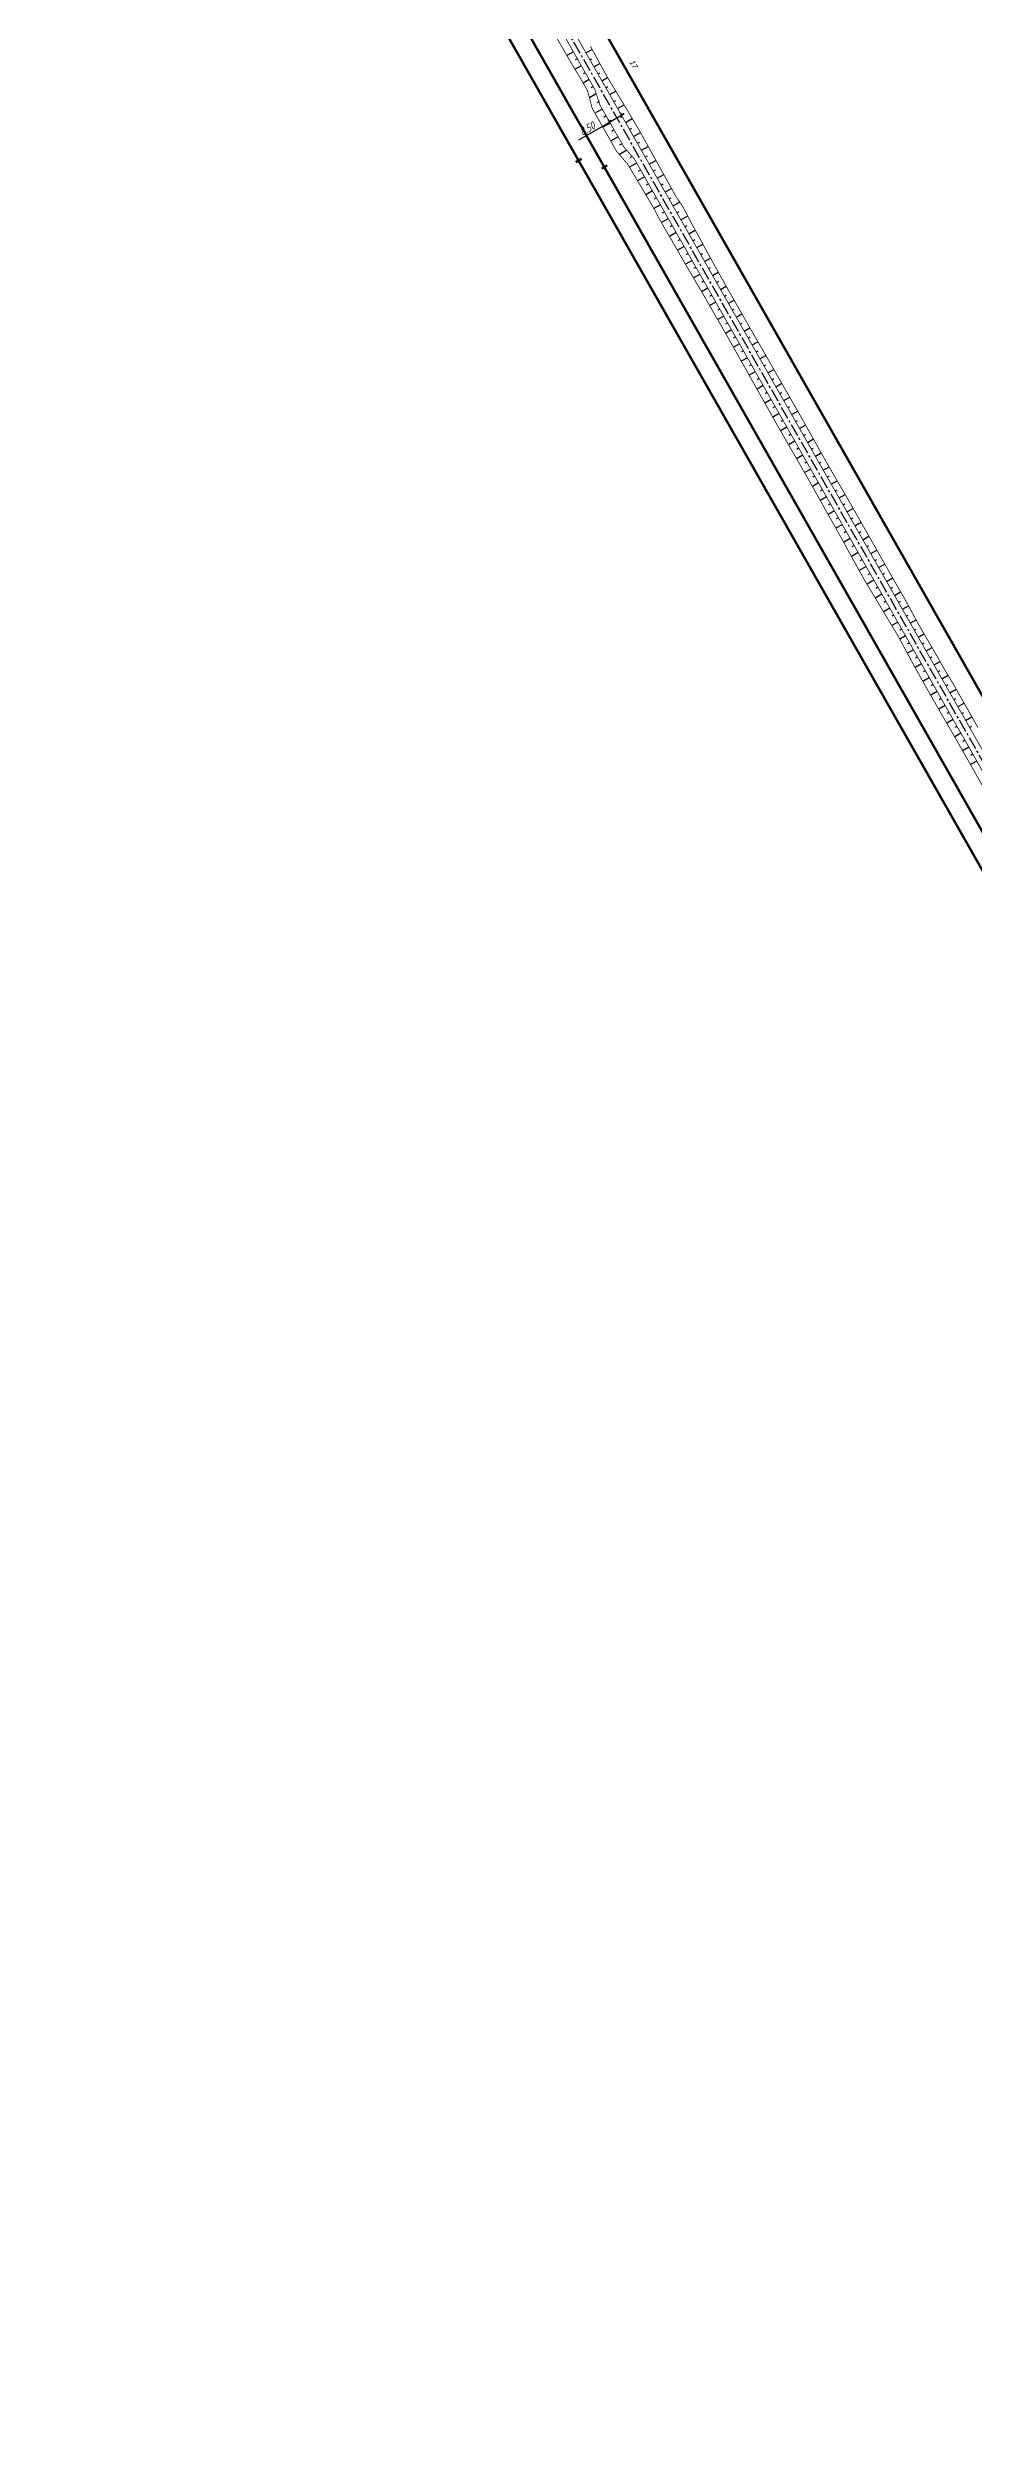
# Model space of a CAD drawing. Extents: x 5370511 to 5386565, y 1010429 to 1053793.
# Drawn here: x 5379689 to 5380268, y 1037676 to 1039171 of the extents above; entities that cross this region are included whole.
import ezdxf

# ---------------------------------------------------------------- set-up
doc = ezdxf.new("R2010")
doc.units = 0
doc.header["$PDMODE"] = 32
doc.header["$PDSIZE"] = 0.3
doc.linetypes.add('CONTI', pattern=[0])
doc.linetypes.add('осевая2', pattern=[12.5, 8, -1.5, 1.5, -1.5])
doc.layers.get('0').update_dxf_attribs({"linetype": 'CONTINUOUS'})
doc.layers.get('DEFPOINTS').update_dxf_attribs({"linetype": 'CONTINUOUS'})
for name, color, linetype in [('АД_ось', 7, 'CONTINUOUS'), ('АД_откосы', 7, 'CONTINUOUS'), ('АД_размеры', 7, 'CONTI'), ('ТРАССА_НЕФТЕПРОВОД_ANNO', 7, 'CONTINUOUS')]:
    doc.layers.add(name, color=color, linetype=linetype)
for name, color, linetype, lineweight in [('ГИП_ТРАССА_ВЛ_6', 1, 'CONTINUOUS', 25), ('ГИП_ТРАССА_НЕФТЕПРОВОДА', 6, 'CONTINUOUS', 25), ('ТРАССА_ВЛ', 1, 'CONTINUOUS', 25)]:
    doc.layers.add(name, color=color, linetype=linetype, lineweight=lineweight)
doc.styles.add('D431', font='', dxfattribs={"height": 3.5})
doc.styles.add('ГОСТ', font='gost_ful.shx', dxfattribs={"oblique": 15})
doc.styles.get('D431').set_extended_font_data('Do431', italic=True)
doc.dimstyles.new('Модель М1000-Генплан', dxfattribs={"dimtxt": 1.25, "dimasz": 1, "dimexe": 0.5, "dimexo": 0, "dimgap": 0.5, "dimtad": 1, "dimzin": 0, "dimdsep": 46, "dimtxsty": 'ГОСТ', "dimblk": 'OBLIQUE', "dimcen": 0.09, "dimdle": 0.5, "dimaunit": 1, "dimadec": 0, "dimazin": 0, "dimtfac": 1, "dimtofl": 0, "dimtmove": 1, "dimatfit": 3, "dimldrblk": 'NONE', "dimfxl": 0.18, "dimtfill": 1, "dimtolj": 1, "dimtzin": 0, "dimarcsym": 0})

# ---------------------------------------------------------------- blocks, each defined once
blk = doc.blocks.new('_Oblique')
at = {"color": 0, "linetype": 'ByBlock', "lineweight": -2}
blk.add_line((-0.5, -0.5), (0.5, 0.5), dxfattribs=at)
blk = doc.blocks.new('*D34')
at = {"layer": 'DEFPOINTS', "color": 0, "lineweight": 15, "transparency": 16777216}
for p in [(5380252.7, 1039469.1), (5380252.7, 1039469.1), (5380260.1, 1039473.3)]:
    blk.add_point(p, dxfattribs=at)
at = {"layer": 'АД_размеры', "color": 0, "lineweight": -2, "transparency": 16777216}
for p, q in [((5380261.8, 1039474.3), (5380251, 1039468.1)), ((5380260.1, 1039473.3), (5380259.1, 1039475.1)), ((5380233.4, 1039458.1), (5380252.7, 1039469.1)), ((5380252.7, 1039469.1), (5380251.7, 1039470.9))]:
    blk.add_line(p, q, dxfattribs=at)
at = {"layer": 'АД_размеры', "color": 0, "lineweight": -2, "transparency": 16777216, "xscale": 2, "yscale": 2, "zscale": 2, "rotation": 29.67335270844804}
blk.add_blockref('_Oblique', (5380260.1, 1039473.3), dxfattribs=at)
at = {"layer": 'АД_размеры', "color": 0, "lineweight": 15, "transparency": 16777216, "insert": (5380238.6, 1039465.1), "char_height": 5, "attachment_point": 5, "rotation": 29.6734, "style": 'ГОСТ', "bg_fill": 3, "box_fill_scale": 1.1, "bg_fill_color": 256, "bg_fill_true_color": 13158600, "bg_fill_transparency": 0}
blk.add_mtext('\\A1;8.50', dxfattribs=at)
at = {"layer": 'АД_размеры', "color": 0, "lineweight": -2, "transparency": 16777216, "xscale": 2, "yscale": 2, "zscale": 2, "rotation": 209.673352708448}
blk.add_blockref('_Oblique', (5380252.7, 1039469.1), dxfattribs=at)
blk = doc.blocks.new('_None')
blk = doc.blocks.new('пк_ВЛ')
at = {"layer": 'ТРАССА_ВЛ', "lineweight": 60}
blk.add_lwpolyline([(0, 2), (0, -2)], dxfattribs=at)
blk = doc.blocks.new('ад_откосы')
at = {"layer": 'АД_ось', "color": 253, "linetype": 'осевая2'}
blk.add_lwpolyline([(5381046.193, 1037968.879), (5381055.54, 1038022.081, 0.17452742), (5381043.968, 1038088.833), (5380219.971, 1039537.255, 0.22136971), (5380151.165, 1039586.153), (5379986.681, 1039616.447, -0.02797642), (5379954.082, 1039624.358), (5379892.899, 1039642.884, 0.11535581)], format="xyb", dxfattribs=at)
at = {"layer": 'АД_откосы', "color": 253, "const_width": 0.5}
blk.add_lwpolyline([(5381051.345, 1037979.422), (5381058.741, 1038021.519, 0.17452742), (5381046.793, 1038090.44), (5380222.795, 1039538.862, 0.22136971), (5380151.753, 1039589.349), (5379987.27, 1039619.643, -0.02797642), (5379955.024, 1039627.469), (5379893.841, 1039645.994, 0.11535581)], format="xyb", dxfattribs=at)
at = {"layer": 'АД_откосы', "color": 253}
blk.add_lwpolyline([(5381036.309, 1037931.402, 0.5, 0.5, 0), (5381052.339, 1038022.643, 0.5, 0.5, 0.17452742), (5381041.143, 1038087.226, 0.5, 0.5, 0), (5380886.236, 1038359.554, 0.5, 0.5, 0), (5380879.548, 1038367.253, 0.5, 0.5, 0), (5380864.696, 1038393.319, 0.5, 0.5, 0), (5380861.554, 1038402.919, 0.5, 0.5, 0), (5380515.378, 1039011.448, 0.5, 0.5, 0), (5380508.69, 1039019.146, 0.5, 0.5, 0), (5380493.839, 1039045.212, 0.5, 0.5, 0), (5380490.65, 1039054.905, 0.5, 0.5, 0), (5380268.14, 1039446.043, 0.5, 0.5, 0), (5380261.452, 1039453.742, 0.5, 0.5, 0), (5380246.6, 1039479.807, 0.5, 0.5, 0), (5380243.357, 1039489.574, 0.5, 0.5, 0), (5380217.146, 1039535.647, 0.5, 0.5, 0.22136971), (5380150.576, 1039582.956, 0.5, 0.5, 0), (5379986.092, 1039613.251, 0.5, 0.5, -0.02797642), (5379953.14, 1039621.248, 0.5, 0.5, 0), (5379891.957, 1039639.773, 0.5, 0.5, 0.11535581)], format="xyseb", dxfattribs=at)
at = {"layer": 'АД_откосы', "color": 253, "const_width": 0.5}
for points in [[(5380486.642, 1039052.772), (5380478.321, 1039067.518), (5380474.427, 1039074.372), (5380469.416, 1039083.094), (5380454.927, 1039108.162), (5380450.768, 1039115.489), (5380448.31, 1039119.863), (5380443.313, 1039128.859), (5380432.773, 1039148.265), (5380424.952, 1039161.276), (5380411.724, 1039183.367), (5380411.41, 1039183.924), (5380393.325, 1039216.716), (5380386.496, 1039228.785), (5380375.581, 1039248.239), (5380357.213, 1039280.146), (5380341.299, 1039308.431), (5380337.798, 1039314.684), (5380328.715, 1039330.805), (5380323.045, 1039340.753), (5380309.378, 1039364.501), (5380298.663, 1039382.649), (5380297.474, 1039384.796), (5380297.027, 1039385.584), (5380296.624, 1039386.247), (5380296.302, 1039386.836), (5380296.045, 1039387.322), (5380295.612, 1039388.116), (5380295.506, 1039388.3), (5380295.246, 1039388.736), (5380294.879, 1039389.341), (5380292.068, 1039394.121), (5380291.724, 1039394.839), (5380287.908, 1039401.277), (5380287.239, 1039402.471), (5380285.065, 1039406.296), (5380284.109, 1039407.97), (5380280.232, 1039415.346), (5380276.369, 1039421.897), (5380263.821, 1039442.984), (5380257.134, 1039450.681), (5380241.766, 1039477.653), (5380238.856, 1039488.679), (5380237.573, 1039491.083), (5380235.096, 1039495.349), (5380228.219, 1039506.813), (5380224.31, 1039513.56), (5380217.578, 1039525.254)], [(5380482.885, 1039090.757), (5380468.635, 1039115.96), (5380464.355, 1039123.219), (5380461.764, 1039127.517), (5380456.685, 1039136.465), (5380445.582, 1039155.552), (5380438.388, 1039168.919), (5380425.616, 1039191.271), (5380425.291, 1039191.821), (5380406.803, 1039224.384), (5380399.883, 1039236.401), (5380387.721, 1039257.397), (5380371.239, 1039286.77), (5380370.666, 1039287.799), (5380354.486, 1039315.933), (5380351.017, 1039322.204), (5380341.681, 1039338.181), (5380339.172, 1039342.575), (5380322.473, 1039371.95), (5380312.267, 1039390.388), (5380311.143, 1039392.572), (5380310.716, 1039393.372), (5380308.654, 1039397.177), (5380305.937, 1039402.011), (5380305.541, 1039402.699), (5380302.042, 1039409.318), (5380301.424, 1039410.541), (5380299.967, 1039413.376), (5380299.3, 1039414.597), (5380298.99, 1039415.175), (5380298.491, 1039416.152), (5380293.853, 1039423.095), (5380290.179, 1039429.753), (5380271.711, 1039463.053), (5380268.513, 1039468.5), (5380260.586, 1039481.715), (5380251.896, 1039496.097), (5380250.546, 1039498.464), (5380248.162, 1039502.782), (5380241.757, 1039514.515), (5380240.62, 1039516.609)]]:
    blk.add_lwpolyline(points, dxfattribs=at)
at = {"layer": 'АД_откосы', "color": 253}
for points in [[(5380229.957, 1039513.128), (5380225.898, 1039510.819)], [(5380234.902, 1039504.436), (5380230.983, 1039502.206)], [(5380232.429, 1039508.782), (5380231.123, 1039508.039)], [(5380237.828, 1039512.437), (5380241.692, 1039514.636)], [(5380240.3, 1039508.091), (5380241.537, 1039508.795)], [(5380242.773, 1039503.745), (5380246.484, 1039505.856)], [(5380239.846, 1039495.744), (5380236.103, 1039493.615)], [(5380237.374, 1039500.09), (5380236.126, 1039499.38)], [(5380242.319, 1039491.398), (5380241.013, 1039490.655)], [(5380245.245, 1039499.399), (5380246.447, 1039500.083)], [(5380247.718, 1039495.053), (5380251.322, 1039497.104)], [(5380250.19, 1039490.707), (5380251.459, 1039491.429)], [(5380244.238, 1039486.858), (5380240.132, 1039484.401)], [(5380247.994, 1039477.368), (5380243.773, 1039474.966)], [(5380245.985, 1039481.97), (5380244.578, 1039481.17)], [(5380252.662, 1039486.361), (5380256.47, 1039488.528)], [(5380255.135, 1039482.016), (5380256.478, 1039482.78)], [(5380257.607, 1039477.67), (5380261.638, 1039479.963)], [(5380252.849, 1039468.601), (5380248.386, 1039466.062)], [(5380250.467, 1039473.022), (5380248.979, 1039472.176)], [(5380257.924, 1039460.008), (5380253.245, 1039457.347)], [(5380255.321, 1039464.255), (5380253.762, 1039463.368)], [(5380260.08, 1039473.324), (5380261.49, 1039474.126)], [(5380262.552, 1039468.978), (5380266.783, 1039471.385)], [(5380265.024, 1039464.632), (5380266.481, 1039465.46)], [(5380267.497, 1039460.286), (5380271.866, 1039462.772)], [(5380263.358, 1039451.595), (5380258.692, 1039448.941)], [(5380260.396, 1039455.662), (5380258.841, 1039454.778)], [(5380266.748, 1039447.771), (5380265.247, 1039446.917)], [(5380269.969, 1039455.94), (5380271.394, 1039456.751)], [(5380272.441, 1039451.594), (5380276.717, 1039454.026)], [(5380274.914, 1039447.248), (5380276.308, 1039448.041)], [(5380277.386, 1039442.902), (5380281.567, 1039445.281)], [(5380269.515, 1039443.593), (5380265.01, 1039441.03)], [(5380274.46, 1039434.901), (5380270.116, 1039432.429)], [(5380271.987, 1039439.247), (5380270.539, 1039438.423)], [(5380276.932, 1039430.555), (5380275.538, 1039429.762)], [(5380279.859, 1039438.556), (5380281.221, 1039439.331)], [(5380282.331, 1039434.21), (5380286.418, 1039436.535)], [(5380284.803, 1039429.864), (5380286.133, 1039430.62)], [(5380279.405, 1039426.209), (5380275.222, 1039423.829)], [(5380284.349, 1039417.517), (5380280.302, 1039415.214)], [(5380281.877, 1039421.863), (5380280.528, 1039421.095)], [(5380287.276, 1039425.518), (5380291.264, 1039427.787)], [(5380289.748, 1039421.172), (5380291.154, 1039421.972)], [(5380292.22, 1039416.826), (5380296.438, 1039419.225)], [(5380289.294, 1039408.825), (5380285.011, 1039406.389)], [(5380286.822, 1039413.171), (5380285.394, 1039412.359)], [(5380294.239, 1039400.133), (5380290.011, 1039397.728)], [(5380291.766, 1039404.479), (5380290.357, 1039403.677)], [(5380294.693, 1039412.48), (5380296.11, 1039413.287)], [(5380297.165, 1039408.134), (5380301.418, 1039410.554)], [(5380299.638, 1039403.788), (5380300.969, 1039404.546)], [(5380302.11, 1039399.442), (5380306.104, 1039401.715)], [(5380299.184, 1039391.441), (5380295.036, 1039389.082)], [(5380296.711, 1039395.787), (5380295.329, 1039395.001)], [(5380301.656, 1039387.095), (5380300.277, 1039386.311)], [(5380304.582, 1039395.096), (5380305.876, 1039395.833)], [(5380307.055, 1039390.751), (5380310.937, 1039392.959)], [(5380309.527, 1039386.405), (5380310.764, 1039387.108)], [(5380304.128, 1039382.749), (5380299.993, 1039380.397)], [(5380309.073, 1039374.057), (5380305.078, 1039371.784)], [(5380306.601, 1039378.403), (5380305.269, 1039377.646)], [(5380311.545, 1039369.711), (5380310.256, 1039368.977)], [(5380312, 1039382.059), (5380315.709, 1039384.169)], [(5380314.472, 1039377.713), (5380315.675, 1039378.397)], [(5380316.944, 1039373.367), (5380320.553, 1039375.419)], [(5380319.417, 1039369.021), (5380320.606, 1039369.697)], [(5380314.018, 1039365.365), (5380310.148, 1039363.164)], [(5380318.963, 1039356.673), (5380315.136, 1039354.496)], [(5380316.49, 1039361.019), (5380315.215, 1039360.294)], [(5380321.889, 1039364.675), (5380325.455, 1039366.704)], [(5380324.361, 1039360.329), (5380325.549, 1039361.005)], [(5380326.834, 1039355.983), (5380330.397, 1039358.01)], [(5380323.907, 1039347.981), (5380320.124, 1039345.829)], [(5380321.435, 1039352.328), (5380320.174, 1039351.61)], [(5380326.38, 1039343.636), (5380325.128, 1039342.923)], [(5380329.306, 1039351.637), (5380330.493, 1039352.312)], [(5380331.779, 1039347.291), (5380335.339, 1039349.317)], [(5380334.251, 1039342.945), (5380335.438, 1039343.62)], [(5380336.723, 1039338.599), (5380340.285, 1039340.625)], [(5380328.852, 1039339.29), (5380325.097, 1039337.153)], [(5380333.797, 1039330.598), (5380330.037, 1039328.459)], [(5380331.325, 1039334.944), (5380330.071, 1039334.231)], [(5380336.269, 1039326.252), (5380335.004, 1039325.532)], [(5380339.196, 1039334.253), (5380340.409, 1039334.943)], [(5380341.668, 1039329.907), (5380345.307, 1039331.977)], [(5380344.141, 1039325.561), (5380345.387, 1039326.27)], [(5380338.742, 1039321.906), (5380334.946, 1039319.746)], [(5380343.686, 1039313.214), (5380339.845, 1039311.029)], [(5380341.214, 1039317.56), (5380339.934, 1039316.831)], [(5380346.613, 1039321.215), (5380350.352, 1039323.342)], [(5380349.085, 1039316.869), (5380350.313, 1039317.568)], [(5380351.558, 1039312.523), (5380355.241, 1039314.619)], [(5380348.631, 1039304.522), (5380344.743, 1039302.31)], [(5380346.159, 1039308.868), (5380344.863, 1039308.131)], [(5380353.576, 1039295.83), (5380349.647, 1039293.595)], [(5380351.104, 1039300.176), (5380349.794, 1039299.431)], [(5380354.03, 1039308.177), (5380355.272, 1039308.884)], [(5380356.502, 1039303.831), (5380360.227, 1039305.95)], [(5380358.975, 1039299.485), (5380360.23, 1039300.199)], [(5380361.447, 1039295.139), (5380365.212, 1039297.281)], [(5380358.521, 1039287.138), (5380354.55, 1039284.879)], [(5380356.048, 1039291.484), (5380354.725, 1039290.731)], [(5380360.993, 1039282.792), (5380359.669, 1039282.039)], [(5380363.92, 1039290.793), (5380365.188, 1039291.515)], [(5380366.392, 1039286.448), (5380370.198, 1039288.613)], [(5380368.864, 1039282.102), (5380370.118, 1039282.815)], [(5380371.337, 1039277.756), (5380375.097, 1039279.895)], [(5380363.465, 1039278.446), (5380359.493, 1039276.186)], [(5380368.41, 1039269.754), (5380364.482, 1039267.52)], [(5380365.938, 1039274.1), (5380364.628, 1039273.355)], [(5380370.883, 1039265.408), (5380369.588, 1039264.672)], [(5380373.809, 1039273.41), (5380375.045, 1039274.113)], [(5380376.282, 1039269.064), (5380379.99, 1039271.174)], [(5380378.754, 1039264.718), (5380379.973, 1039265.411)], [(5380373.355, 1039261.062), (5380369.471, 1039258.853)], [(5380378.3, 1039252.371), (5380374.46, 1039250.186)], [(5380375.827, 1039256.716), (5380374.548, 1039255.988)], [(5380381.226, 1039260.372), (5380384.884, 1039262.453)], [(5380383.699, 1039256.026), (5380384.918, 1039256.719)], [(5380386.171, 1039251.68), (5380389.828, 1039253.76)], [(5380383.245, 1039243.679), (5380379.375, 1039241.477)], [(5380380.772, 1039248.025), (5380379.482, 1039247.291)], [(5380385.717, 1039239.333), (5380384.41, 1039238.589)], [(5380388.643, 1039247.334), (5380389.885, 1039248.04)], [(5380391.116, 1039242.988), (5380394.84, 1039245.107)], [(5380393.588, 1039238.642), (5380394.852, 1039239.361)], [(5380396.061, 1039234.296), (5380399.852, 1039236.453)], [(5380388.189, 1039234.987), (5380384.268, 1039232.756)], [(5380393.134, 1039226.295), (5380389.178, 1039224.044)], [(5380390.662, 1039230.641), (5380389.343, 1039229.891)], [(5380395.606, 1039221.949), (5380394.276, 1039221.192)], [(5380398.533, 1039229.95), (5380399.812, 1039230.678)], [(5380401.005, 1039225.604), (5380404.843, 1039227.788)], [(5380403.478, 1039221.258), (5380404.762, 1039221.989)], [(5380398.079, 1039217.603), (5380394.088, 1039215.332)], [(5380403.024, 1039208.911), (5380398.918, 1039206.575)], [(5380400.551, 1039213.257), (5380399.183, 1039212.478)], [(5380405.95, 1039216.912), (5380409.801, 1039219.103)], [(5380408.423, 1039212.566), (5380409.704, 1039213.295)], [(5380410.895, 1039208.22), (5380414.739, 1039210.407)], [(5380407.968, 1039200.219), (5380403.748, 1039197.818)], [(5380405.496, 1039204.565), (5380404.089, 1039203.765)], [(5380412.913, 1039191.527), (5380408.577, 1039189.061)], [(5380410.441, 1039195.873), (5380408.995, 1039195.051)], [(5380413.367, 1039203.874), (5380414.646, 1039204.602)], [(5380415.84, 1039199.528), (5380419.676, 1039201.711)], [(5380418.312, 1039195.183), (5380419.588, 1039195.909)], [(5380420.784, 1039190.837), (5380424.613, 1039193.015)], [(5380417.858, 1039182.835), (5380413.52, 1039180.367)], [(5380415.386, 1039187.181), (5380413.94, 1039186.359)], [(5380420.33, 1039178.489), (5380418.949, 1039177.703)], [(5380423.257, 1039186.491), (5380424.54, 1039187.221)], [(5380425.729, 1039182.145), (5380429.579, 1039184.335)], [(5380428.202, 1039177.799), (5380429.49, 1039178.532)], [(5380430.674, 1039173.453), (5380434.54, 1039175.652)], [(5380422.803, 1039174.143), (5380418.658, 1039171.786)], [(5380427.747, 1039165.451), (5380423.797, 1039163.204)], [(5380425.275, 1039169.797), (5380423.958, 1039169.048)], [(5380430.22, 1039161.105), (5380428.972, 1039160.395)], [(5380433.146, 1039169.107), (5380434.424, 1039169.834)], [(5380435.619, 1039164.761), (5380439.452, 1039166.942)], [(5380438.091, 1039160.415), (5380439.301, 1039161.103)], [(5380432.692, 1039156.759), (5380428.947, 1039154.629)], [(5380435.165, 1039152.413), (5380433.953, 1039151.725)], [(5380437.637, 1039148.068), (5380434.003, 1039146)], [(5380440.564, 1039156.069), (5380444.192, 1039158.133)], [(5380443.036, 1039151.723), (5380444.245, 1039152.411)], [(5380445.508, 1039147.377), (5380449.136, 1039149.441)], [(5380442.582, 1039139.376), (5380438.777, 1039137.211)], [(5380440.109, 1039143.722), (5380438.841, 1039143)], [(5380447.526, 1039130.684), (5380443.554, 1039128.424)], [(5380445.054, 1039135.03), (5380443.73, 1039134.277)], [(5380447.981, 1039143.031), (5380449.218, 1039143.735)], [(5380450.453, 1039138.685), (5380454.165, 1039140.797)], [(5380452.925, 1039134.339), (5380454.175, 1039135.05)], [(5380455.398, 1039129.993), (5380459.148, 1039132.126)], [(5380452.471, 1039121.992), (5380448.411, 1039119.682)], [(5380449.999, 1039126.338), (5380448.646, 1039125.568)], [(5380454.944, 1039117.646), (5380453.582, 1039116.871)], [(5380457.87, 1039125.647), (5380459.153, 1039126.377)], [(5380460.343, 1039121.301), (5380464.191, 1039123.491)], [(5380462.815, 1039116.955), (5380464.137, 1039117.708)], [(5380457.416, 1039113.3), (5380453.33, 1039110.976)], [(5380462.361, 1039104.608), (5380458.313, 1039102.305)], [(5380459.888, 1039108.954), (5380458.539, 1039108.186)], [(5380465.287, 1039112.609), (5380469.254, 1039114.866)], [(5380467.76, 1039108.263), (5380469.074, 1039109.011)], [(5380470.232, 1039103.918), (5380474.176, 1039106.161)], [(5380467.305, 1039095.916), (5380463.317, 1039093.647)], [(5380464.833, 1039100.262), (5380463.504, 1039099.506)], [(5380472.25, 1039087.224), (5380468.321, 1039084.989)], [(5380469.778, 1039091.57), (5380468.468, 1039090.825)], [(5380472.705, 1039099.572), (5380474.011, 1039100.315)], [(5380475.177, 1039095.226), (5380479.097, 1039097.456)], [(5380477.649, 1039090.88), (5380478.946, 1039091.617)], [(5380477.195, 1039078.532), (5380473.308, 1039076.321)], [(5380474.723, 1039082.878), (5380473.427, 1039082.141)], [(5380479.667, 1039074.186), (5380478.373, 1039073.45)], [(5380482.14, 1039069.84), (5380478.257, 1039067.631)]]:
    blk.add_lwpolyline(points, dxfattribs=at)
at = {"layer": 'АД_размеры', "color": 253, "lineweight": 15}
dim = blk.add_linear_dim(base=(5380252.693, 1039469.115), p1=(5380260.079, 1039473.324), p2=(5380252.693, 1039469.115), angle=209.673353, dimstyle='Модель М1000-Генплан', override={"dimtxt": 5, "dimasz": 2, "dimexe": 2, "dimgap": 1, "dimdle": 2, "dimtfill": 1}, dxfattribs=at)
dim.commit()
dim.dimension.update_dxf_attribs({"geometry": '*D34', "text_midpoint": (5380240.954, 1039461.082), "dimtype": 161})

msp = doc.modelspace()

# ---------------------------------------------------------------- block references
at = {"layer": 'АД_откосы', "color": 253}
msp.add_blockref('ад_откосы', (-212.264, -344.806), dxfattribs=at)

# ---------------------------------------------------------------- next in the draw order: linework, layer by layer
at = {"layer": 'ГИП_ТРАССА_ВЛ_6', "color": 253, "lineweight": 60}
for points in [[(5380745.989, 1037699.902), (5380781.157, 1037788.635), (5380781.157, 1037788.635), (5379970.697, 1039213.124), (5379584.343, 1039264.096), (5379188.629, 1039357.285), (5378637.883, 1039504.443), (5377713.253, 1039733.389), (5376801.988, 1040022.409), (5375186.718, 1039850.639), (5375180.323, 1039910.777)], [(5380734.834, 1037704.324), (5380767.88, 1037787.704), (5379963.216, 1039202.007), (5379582.177, 1039252.278), (5379185.704, 1039345.646), (5378634.892, 1039492.821), (5377709.993, 1039721.834), (5376800.757, 1040010.211), (5375176.054, 1039837.437), (5375168.39, 1039909.508)]]:
    msp.add_lwpolyline(points, dxfattribs=at)
at = {"layer": 'ГИП_ТРАССА_НЕФТЕПРОВОДА', "color": 253, "lineweight": 60, "flags": 128}
msp.add_lwpolyline([(5380863.289, 1037676.789), (5380870.486, 1037716.307), (5379997.536, 1039250.881), (5379685.66, 1039322.951), (5379399.514, 1039350.163), (5378648.352, 1039545.117), (5378076.279, 1039686.767), (5377988.416, 1039724.618), (5377914.574, 1039726.807), (5376806.304, 1040065.101), (5375859.358, 1039964.662), (5375744.393, 1040036.744), (5375687.788, 1039946.464), (5375581.803, 1039949.293), (5375480.362, 1039924.463), (5375139.214, 1039888.29)], dxfattribs=at)

# ---------------------------------------------------------------- next in the draw order: block references
at = {"layer": 'ГИП_ТРАССА_ВЛ_6', "color": 253, "rotation": 119.6376264400442}
for p in [(5380021.013, 1039100.421), (5380037.137, 1039096.347)]:
    msp.add_blockref('пк_ВЛ', p, dxfattribs=at)

# ---------------------------------------------------------------- next in the draw order: texts
at = {"layer": 'ТРАССА_НЕФТЕПРОВОД_ANNO', "color": 253, "style": 'D431'}
msp.add_text('17', height=3.5, rotation=299.63359, dxfattribs=at).set_placement((5380052.622, 1039161.755))

doc.saveas('drawing.dxf')
